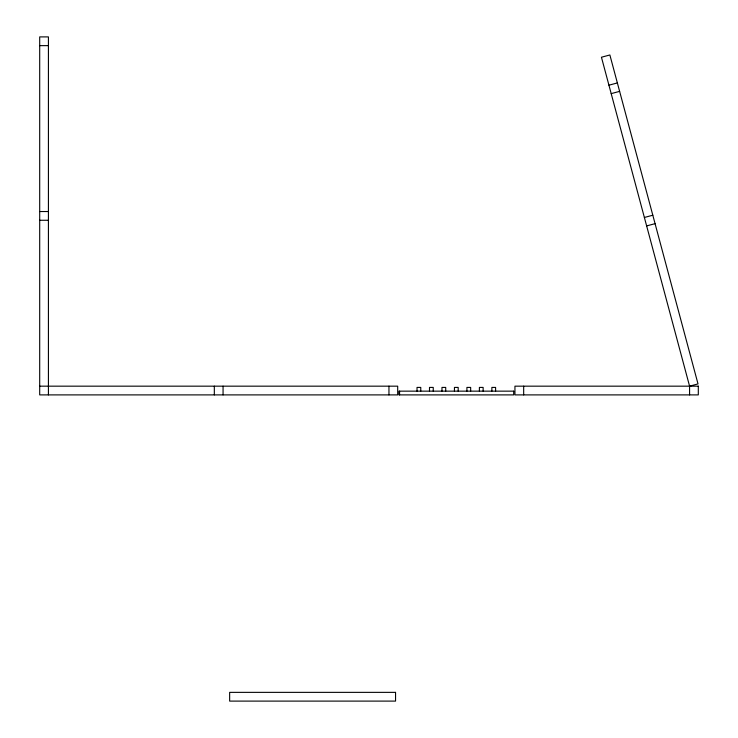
<?xml version="1.0" encoding="UTF-8"?>
<svg xmlns="http://www.w3.org/2000/svg" width="738" height="738" viewBox="0 0 738 738"><rect width="100%" height="100%" fill="white"/><g stroke="black" fill="none" stroke-linecap="round" stroke-linejoin="round"><path stroke-width="1.11" d="M608.933 85.193L617.365 82.933M611.184 93.625L619.625 91.364M644.375 217.479L652.807 215.219M646.636 225.92L655.067 223.66M689.578 386.168L698.01 383.908L609.874 54.972L601.442 57.232L689.578 386.168L689.578 394.895M39.695 45.636L48.422 45.636M39.695 211.529L48.422 211.529M39.695 220.265L48.422 220.265M39.695 386.168L397.69 386.168L397.69 394.895L39.695 394.895L39.695 36.9L48.422 36.9L48.422 394.895M523.676 386.168L523.676 394.895M495.604 391.149L495.604 387.413L491.868 387.413L491.868 391.149M483.132 391.149L483.132 387.413L479.396 387.413L479.396 391.149M470.659 391.149L470.659 387.413L466.914 387.413L466.914 391.149M458.187 391.149L458.187 387.413L454.442 387.413L454.442 391.149M445.715 391.149L445.715 387.413L441.97 387.413L441.97 391.149M433.243 391.149L433.243 387.413L429.498 387.413L429.498 391.149M420.761 391.149L420.761 387.413L417.025 387.413L417.025 391.149M399.562 391.149L399.562 394.895M388.954 386.168L388.954 394.895M223.061 386.168L223.061 394.895M214.324 386.168L214.324 394.895M698.305 386.168L514.94 386.168L514.94 394.895L698.305 394.895L698.305 386.168M513.694 391.149L398.935 391.149L398.935 394.895L513.694 394.895L513.694 391.149M395.55 692.364L229.647 692.364L229.647 701.1L395.55 701.1L395.55 692.364"/></g></svg>
